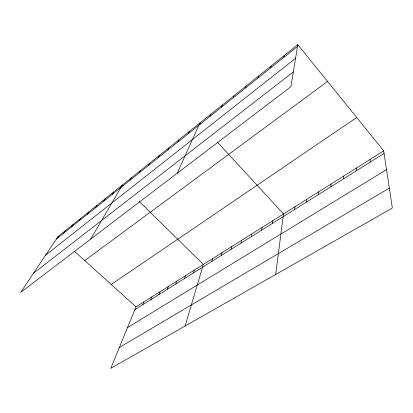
<?xml version="1.0" encoding="UTF-8"?>
<svg xmlns="http://www.w3.org/2000/svg" width="413" height="413" viewBox="0 0 413 413"><rect width="100%" height="100%" fill="white"/><g stroke="black" fill="none" stroke-linecap="round" stroke-linejoin="round"><path stroke-width="0.62" d="M330.999 186.666L331.019 184.033M318.583 194.456L318.691 191.797M306.477 202.045L306.673 199.365M294.675 209.448L294.949 206.753M275.672 274.475L283.509 213.955L217.429 142.211M272.25 223.51L272.673 220.779M297.804 44.65L290.891 86.725L20.65 292.404L58.047 236.51L297.804 44.65L383.667 150.874L392.35 208.049L110.777 368.35L135.996 306.859L383.667 150.874M261.599 230.191L262.085 227.449M251.192 236.716L251.744 233.964M283.917 57.33L284.325 55.44M241.016 243.097L241.631 240.33M231.073 249.333L231.745 246.556M270.716 67.871L271.222 65.92M221.353 255.43L222.08 252.642M211.843 261.393L212.623 258.6M185.096 326.043L203.372 264.423L139.305 201.57M257.893 78.114L258.492 76.111M193.444 272.931L194.322 270.128M184.539 278.517L185.458 275.708M245.42 88.072L246.107 86.018M175.819 283.984L176.785 281.17M167.28 289.337L168.287 286.524M233.288 97.762L234.063 95.661M158.917 294.583L159.965 291.764M150.73 299.719L151.814 296.895M142.702 304.748L143.827 301.929M221.482 107.189L222.333 105.041M209.99 116.363L210.919 114.179M177.316 173.166L199.799 123.074L200.646 123.998M188.22 133.75L189.283 131.494M177.9 141.989L179.02 139.702M167.833 150.027L169.015 147.709M158.009 157.874L159.242 155.525M148.422 165.53L149.707 163.161M139.057 173.006L140.394 170.61M129.919 180.305L131.303 177.889M90.71 239.081L122.413 184.998L123.306 185.876M112.259 194.404L113.73 191.952M103.73 201.214L105.238 198.746M95.393 207.873L96.936 205.39M87.236 214.388L88.816 211.884M79.26 220.754L80.876 218.24M71.454 226.99L73.101 224.46M63.819 233.087L65.491 230.547M56.344 239.055L297.499 46.483M45.497 255.265L295.558 58.326M33.401 273.344L293.323 71.929M84.722 260.588L327.54 81.438M111.211 284.49L356.698 117.514M134.839 309.683L384.049 153.399M127.493 327.592L386.516 169.629M119.336 347.483L389.325 188.116M58.047 236.51L58.992 237.361M74.536 251.393L135.996 306.859M369.981 159.495L370.255 162.051M356.651 167.89L356.822 170.471M343.668 176.067L343.74 178.674"/></g></svg>
